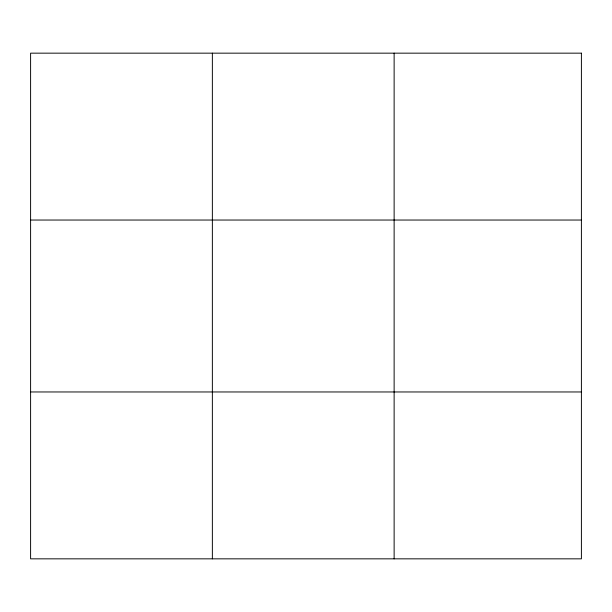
<?xml version="1.0" encoding="UTF-8"?>
<svg xmlns="http://www.w3.org/2000/svg" width="612" height="612" viewBox="0 0 612 612"><rect width="100%" height="100%" fill="white"/><g stroke="black" fill="none" stroke-linecap="round" stroke-linejoin="round"><path stroke-width="0.92" d="M212.364 53.16L212.364 558.84M394.128 53.16L394.128 558.84M30.6 220.037L581.4 220.037M30.6 391.963L581.4 391.963M581.4 53.16L581.4 558.84L30.6 558.84L30.6 53.16L581.4 53.16"/></g></svg>
